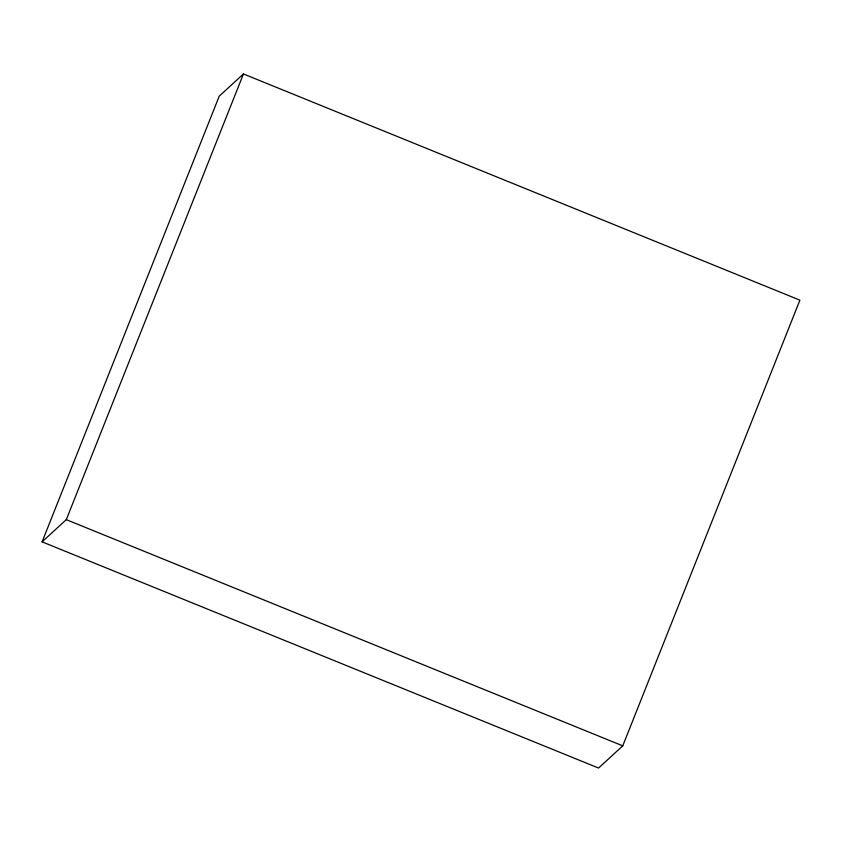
<?xml version="1.0" encoding="UTF-8"?>
<svg xmlns="http://www.w3.org/2000/svg" width="842" height="842" viewBox="0 0 842 842"><rect width="100%" height="100%" fill="white"/><g stroke="black" fill="none" stroke-linecap="round" stroke-linejoin="round"><path stroke-width="1.26" d="M42.1 541.848L219.246 96.146L243.443 73.949L799.9 300.152L622.754 745.854L598.557 768.051L42.1 541.848L66.297 519.651L243.443 73.949M66.297 519.651L622.754 745.854"/></g></svg>
